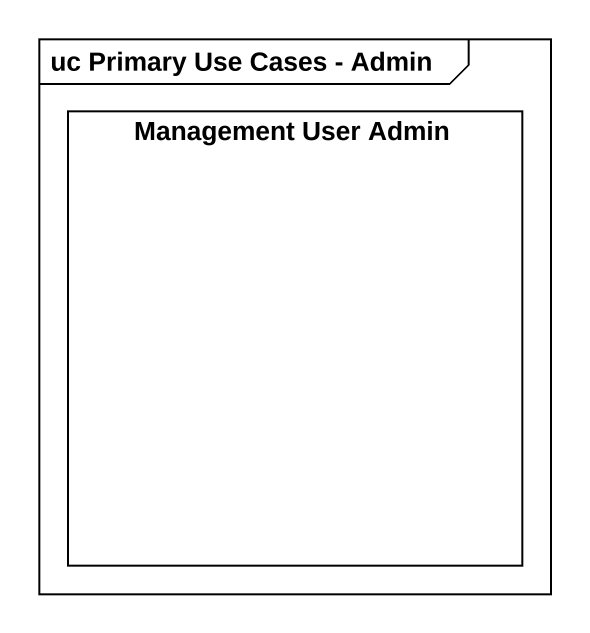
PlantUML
@startuml
mainframe uc Primary Use Cases - Admin
rectangle "Management User Admin" as Management_User_Admin
@enduml
